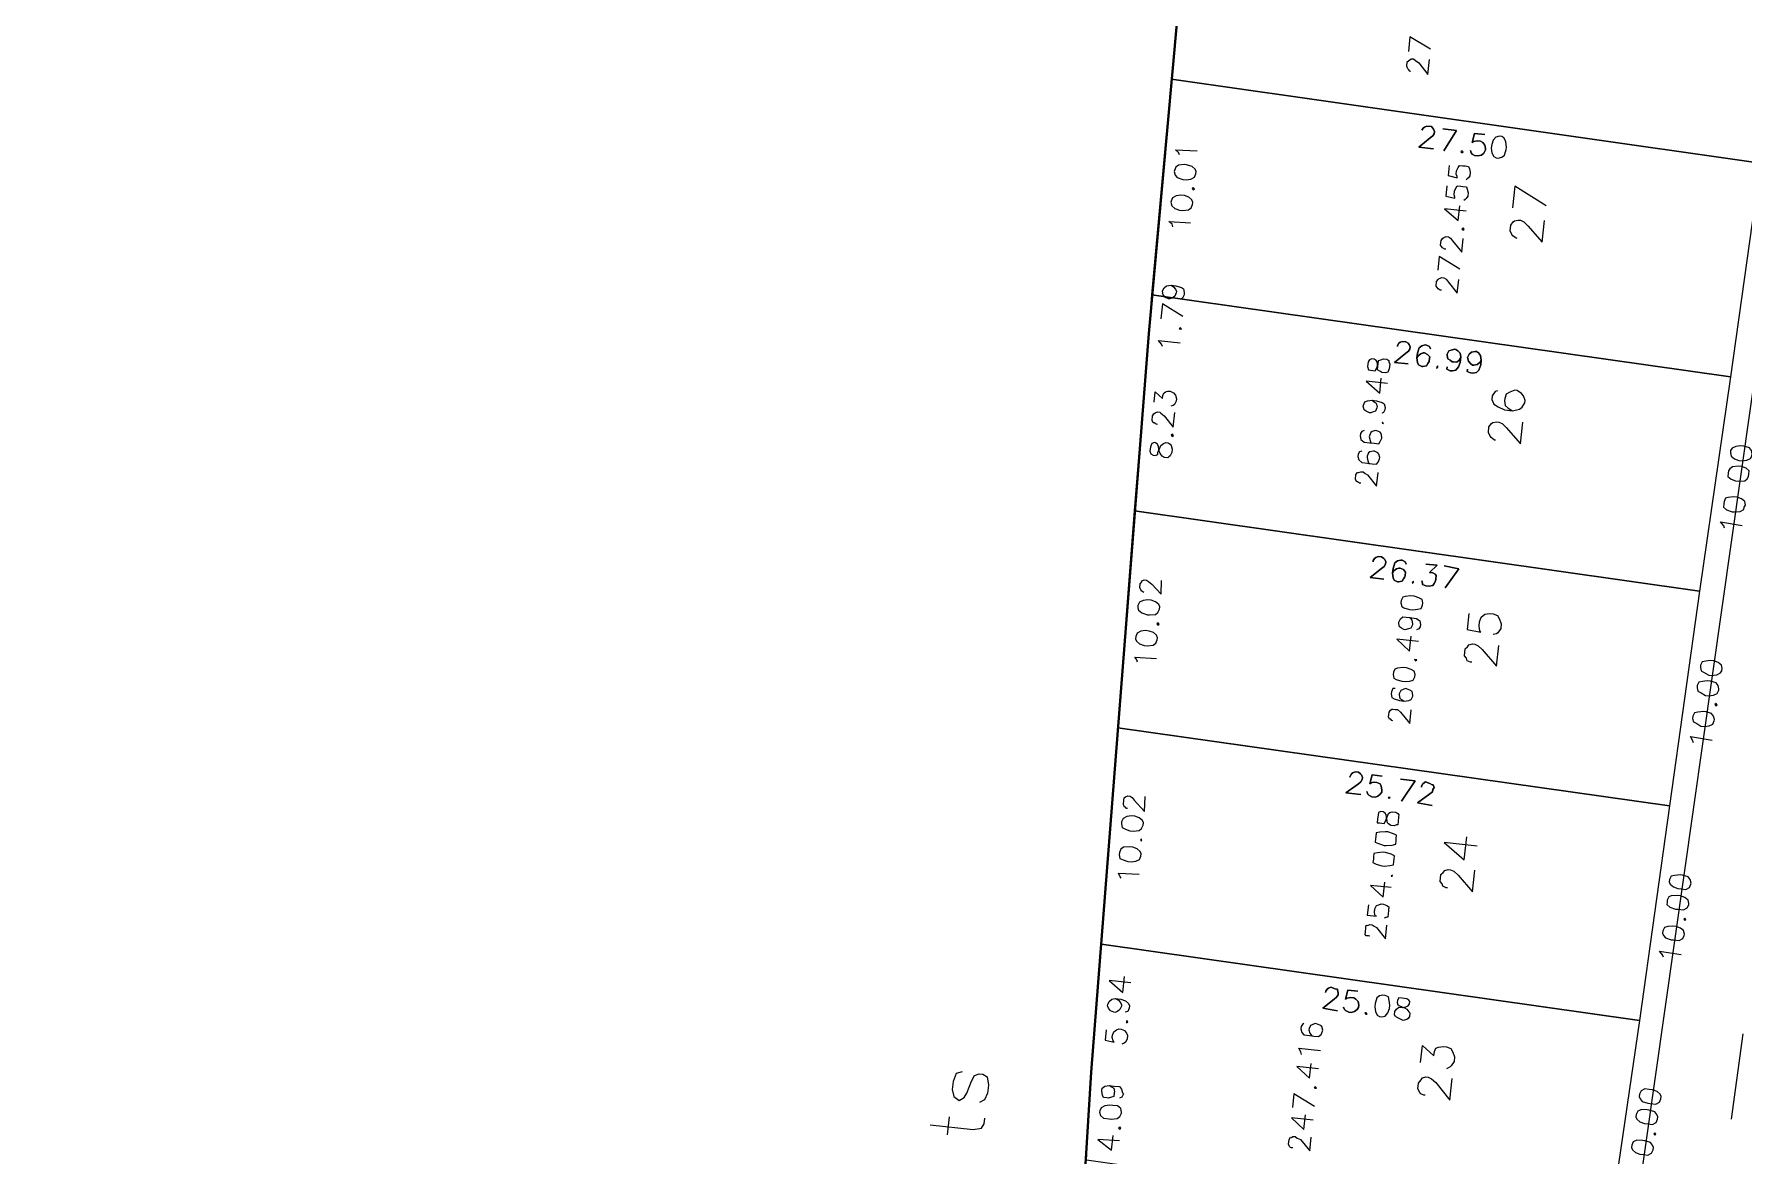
# Model space of a CAD drawing. Header units: metres. Extents: x -977055 to 805873, y -1033982 to 242021.
# Drawn here: x 2323.7 to 2403.1, y 696.1 to 748.1 of the extents above; entities that cross this region are included whole.
import ezdxf

# ---------------------------------------------------------------- set-up
doc = ezdxf.new("R2010")
doc.units = ezdxf.units.M
for name, color, linetype in [('PDF_acera', 7, 'Continuous'), ('PDF_areas por lote', 7, 'Continuous'), ('PDF_COTAS', 7, 'Continuous'), ('PDF_linea de centro', 7, 'Continuous'), ('PDF_LOTES', 7, 'Continuous'), ('PDF_No. lotes', 7, 'Continuous'), ('PDF_Poligono Ceres', 7, 'Continuous')]:
    doc.layers.add(name, color=color, linetype=linetype)

# ---------------------------------------------------------------- blocks, each defined once
blk = doc.blocks.new('CALLE')
at = {"layer": 'PDF_acera', "lineweight": 9}
blk.add_lwpolyline([(-252.9576, -89.201952), (-307.105344, -49.702464), (-306.046944, -17.865792), (-307.317024, -16.51104), (-314.76816, -16.257024), (-401.895648, -17.950464), (-475.348608, -28.280448), (-505.661184, -25.18992), (-527.252544, -16.595712), (-544.694976, -0.169344), (-560.697984, 15.706656), (-555.067296, 23.07312), (-538.30224, 6.435072), (-522.299232, -8.67888), (-503.417376, -16.172352), (-483.942816, -18.162144), (-475.517952, -19.008864), (-402.61536, -8.763552), (-314.725824, -7.070112), (-69.8544, -15.410304), (-68.457312, -14.097888), (-67.94928, 1.100736)], dxfattribs=at)
at = {"layer": 'PDF_areas por lote', "lineweight": 9}
for points in [[(-288.773856, 4.953312), (-288.773856, 4.995648), (-288.773856, 5.037984), (-288.73152, 5.08032), (-288.646848, 5.122656), (-288.477504, 5.122656), (-288.392832, 5.08032), (-288.392832, 5.037984), (-288.350496, 4.995648), (-288.350496, 4.910976), (-288.392832, 4.826304), (-288.435168, 4.699296), (-288.816192, 4.318272), (-288.30816, 4.318272)], [(-287.67312, 4.318272), (-287.67312, 5.122656), (-288.054144, 4.614624), (-287.503776, 4.614624)], [(-287.165088, 4.318272), (-286.784064, 5.122656), (-287.292096, 5.122656)], [(-285.768, 4.318272), (-285.768, 5.122656), (-286.149024, 4.614624), (-285.598656, 4.614624)], [(-285.302304, 4.995648), (-285.217632, 5.037984), (-285.090624, 5.122656), (-285.090624, 4.318272)], [(-284.159232, 5.037984), (-284.201568, 5.08032), (-284.28624, 5.122656), (-284.370912, 5.122656), (-284.49792, 5.08032), (-284.582592, 4.995648), (-284.582592, 4.783968), (-284.582592, 4.614624), (-284.582592, 4.44528), (-284.49792, 4.360608), (-284.370912, 4.318272), (-284.328576, 4.318272), (-284.201568, 4.360608), (-284.159232, 4.44528), (-284.116896, 4.572288), (-284.116896, 4.614624), (-284.159232, 4.699296), (-284.201568, 4.783968), (-284.328576, 4.826304), (-284.370912, 4.826304), (-284.49792, 4.783968), (-284.582592, 4.699296), (-284.582592, 4.614624)], [(-264.091968, 5.08032), (-264.091968, 5.122656), (-264.049632, 5.207328), (-264.049632, 5.249664), (-263.96496, 5.292), (-263.795616, 5.292), (-263.710944, 5.249664), (-263.710944, 5.207328), (-263.668608, 5.122656), (-263.668608, 5.037984), (-263.710944, 4.953312), (-263.75328, 4.86864), (-264.134304, 4.487616), (-263.626272, 4.487616)], [(-262.90656, 5.164992), (-262.948896, 5.249664), (-263.033568, 5.292), (-263.11824, 5.292), (-263.245248, 5.249664), (-263.32992, 5.122656), (-263.32992, 4.910976), (-263.32992, 4.741632), (-263.32992, 4.572288), (-263.245248, 4.529952), (-263.11824, 4.487616), (-263.075904, 4.487616), (-262.948896, 4.529952), (-262.90656, 4.572288), (-262.864224, 4.699296), (-262.864224, 4.741632), (-262.90656, 4.86864), (-262.948896, 4.910976), (-263.075904, 4.953312), (-263.11824, 4.953312), (-263.245248, 4.910976), (-263.32992, 4.86864), (-263.32992, 4.741632)], [(-262.144512, 5.164992), (-262.186848, 5.249664), (-262.27152, 5.292), (-262.356192, 5.292), (-262.4832, 5.249664), (-262.567872, 5.122656), (-262.567872, 4.910976), (-262.567872, 4.741632), (-262.567872, 4.572288), (-262.4832, 4.529952), (-262.356192, 4.487616), (-262.313856, 4.487616), (-262.186848, 4.529952), (-262.144512, 4.572288), (-262.102176, 4.699296), (-262.102176, 4.741632), (-262.144512, 4.86864), (-262.186848, 4.910976), (-262.313856, 4.953312), (-262.356192, 4.953312), (-262.4832, 4.910976), (-262.567872, 4.86864), (-262.567872, 4.741632)], [(-261.00144, 4.995648), (-261.043776, 4.910976), (-261.086112, 4.826304), (-261.21312, 4.783968), (-261.255456, 4.783968), (-261.382464, 4.826304), (-261.4248, 4.910976), (-261.467136, 4.995648), (-261.467136, 5.037984), (-261.4248, 5.164992), (-261.382464, 5.249664), (-261.255456, 5.292), (-261.21312, 5.292), (-261.086112, 5.249664), (-261.043776, 5.164992), (-261.00144, 4.995648), (-261.00144, 4.826304), (-261.043776, 4.614624), (-261.086112, 4.529952), (-261.21312, 4.487616), (-261.297792, 4.487616), (-261.4248, 4.529952), (-261.4248, 4.572288)], [(-260.324064, 4.487616), (-260.324064, 5.292), (-260.705088, 4.741632), (-260.15472, 4.741632)], [(-248.766336, 4.86864), (-248.766336, 4.910976), (-248.724, 4.953312), (-248.681664, 4.995648), (-248.596992, 5.037984), (-248.427648, 5.037984), (-248.385312, 4.995648), (-248.342976, 4.953312), (-248.30064, 4.910976), (-248.30064, 4.826304), (-248.342976, 4.741632), (-248.427648, 4.614624), (-248.808672, 4.2336), (-248.258304, 4.2336)], [(-247.87728, 4.2336), (-247.496256, 5.037984), (-248.046624, 5.037984)], [(-280.68768, 2.96352), (-280.68768, 3.005856), (-280.68768, 3.090528), (-280.645344, 3.132864), (-280.560672, 3.132864), (-280.391328, 3.132864), (-280.306656, 3.132864), (-280.306656, 3.090528), (-280.26432, 3.005856), (-280.26432, 2.921184), (-280.306656, 2.836512), (-280.348992, 2.75184), (-280.730016, 2.370816), (-280.221984, 2.370816)], [(-279.544608, 3.132864), (-279.925632, 3.132864), (-279.925632, 2.794176), (-279.925632, 2.836512), (-279.798624, 2.878848), (-279.671616, 2.878848), (-279.544608, 2.836512), (-279.502272, 2.75184), (-279.459936, 2.667168), (-279.459936, 2.582496), (-279.502272, 2.455488), (-279.544608, 2.370816), (-279.671616, 2.370816), (-279.798624, 2.370816), (-279.925632, 2.370816), (-279.925632, 2.413152), (-279.967968, 2.497824)], [(-278.824896, 2.370816), (-278.824896, 3.132864), (-279.20592, 2.624832), (-278.655552, 2.624832)], [(-272.686176, 2.96352), (-272.686176, 3.005856), (-272.64384, 3.048192), (-272.64384, 3.090528), (-272.559168, 3.132864), (-272.389824, 3.132864), (-272.305152, 3.090528), (-272.262816, 3.048192), (-272.262816, 3.005856), (-272.262816, 2.921184), (-272.262816, 2.836512), (-272.347488, 2.709504), (-272.728512, 2.32848), (-272.22048, 2.32848)], [(-271.500768, 3.005856), (-271.500768, 3.090528), (-271.627776, 3.132864), (-271.712448, 3.132864), (-271.839456, 3.090528), (-271.881792, 3.005856), (-271.924128, 2.794176), (-271.924128, 2.624832), (-271.881792, 2.455488), (-271.839456, 2.370816), (-271.712448, 2.32848), (-271.670112, 2.32848), (-271.543104, 2.370816), (-271.500768, 2.455488), (-271.458432, 2.582496), (-271.458432, 2.624832), (-271.500768, 2.709504), (-271.543104, 2.794176), (-271.670112, 2.836512), (-271.712448, 2.836512), (-271.839456, 2.794176), (-271.881792, 2.709504), (-271.924128, 2.624832)], [(-269.68032, 2.32848), (-269.68032, 3.132864), (-270.061344, 2.624832), (-269.510976, 2.624832)], [(-268.8336, 2.878848), (-268.8336, 2.75184), (-268.918272, 2.667168), (-269.04528, 2.624832), (-269.087616, 2.624832), (-269.214624, 2.667168), (-269.25696, 2.75184), (-269.299296, 2.878848), (-269.299296, 2.921184), (-269.25696, 3.005856), (-269.214624, 3.090528), (-269.087616, 3.132864), (-269.04528, 3.132864), (-268.918272, 3.090528), (-268.8336, 3.005856), (-268.8336, 2.878848), (-268.8336, 2.667168), (-268.8336, 2.497824), (-268.918272, 2.370816), (-269.04528, 2.32848), (-269.129952, 2.32848), (-269.214624, 2.370816), (-269.25696, 2.455488)], [(-256.683168, 2.878848), (-256.683168, 2.921184), (-256.640832, 3.005856), (-256.598496, 3.048192), (-256.55616, 3.090528), (-256.386816, 3.090528), (-256.302144, 3.048192), (-256.259808, 3.005856), (-256.217472, 2.921184), (-256.217472, 2.836512), (-256.259808, 2.75184), (-256.34448, 2.667168), (-256.725504, 2.286144), (-256.217472, 2.286144)], [(-255.836448, 2.286144), (-255.455424, 3.090528), (-255.963456, 3.090528)], [(-255.159072, 2.878848), (-255.159072, 2.921184), (-255.116736, 3.005856), (-255.0744, 3.048192), (-255.032064, 3.090528), (-254.86272, 3.090528), (-254.778048, 3.048192), (-254.735712, 3.005856), (-254.693376, 2.921184), (-254.693376, 2.836512), (-254.735712, 2.75184), (-254.820384, 2.667168), (-255.201408, 2.286144), (-254.693376, 2.286144)], [(-253.677312, 2.286144), (-253.677312, 3.090528), (-254.058336, 2.54016), (-253.507968, 2.54016)], [(-252.830592, 3.090528), (-253.211616, 3.090528), (-253.253952, 2.75184), (-253.211616, 2.75184), (-253.126944, 2.794176), (-252.999936, 2.794176), (-252.872928, 2.75184), (-252.788256, 2.709504), (-252.788256, 2.582496), (-252.788256, 2.497824), (-252.788256, 2.370816), (-252.872928, 2.32848), (-252.999936, 2.286144), (-253.126944, 2.286144), (-253.211616, 2.32848), (-253.253952, 2.370816), (-253.296288, 2.413152)], [(-252.068544, 3.090528), (-252.449568, 3.090528), (-252.491904, 2.75184), (-252.449568, 2.75184), (-252.364896, 2.794176), (-252.237888, 2.794176), (-252.11088, 2.75184), (-252.026208, 2.709504), (-252.026208, 2.582496), (-252.026208, 2.497824), (-252.026208, 2.370816), (-252.11088, 2.32848), (-252.237888, 2.286144), (-252.364896, 2.286144), (-252.449568, 2.32848), (-252.491904, 2.370816), (-252.53424, 2.413152)]]:
    blk.add_lwpolyline(points, dxfattribs=at)
for points in [[(-259.773696, 5.292), (-259.900704, 5.249664), (-259.900704, 5.164992), (-259.900704, 5.08032), (-259.900704, 4.995648), (-259.816032, 4.953312), (-259.646688, 4.910976), (-259.51968, 4.910976), (-259.477344, 4.826304), (-259.435008, 4.741632), (-259.435008, 4.614624), (-259.477344, 4.529952), (-259.51968, 4.529952), (-259.604352, 4.487616), (-259.773696, 4.487616), (-259.900704, 4.529952), (-259.94304, 4.614624), (-259.94304, 4.741632), (-259.900704, 4.826304), (-259.858368, 4.910976), (-259.73136, 4.910976), (-259.562016, 4.953312), (-259.51968, 4.995648), (-259.477344, 5.08032), (-259.477344, 5.164992), (-259.51968, 5.249664), (-259.604352, 5.292)], [(-261.805824, 4.529952), (-261.805824, 4.487616), (-261.763488, 4.529952)], [(-286.487712, 4.402944), (-286.487712, 4.360608), (-286.487712, 4.318272), (-286.445376, 4.360608)], [(-277.851168, 3.132864), (-277.978176, 3.132864), (-278.020512, 3.005856), (-278.062848, 2.794176), (-278.062848, 2.709504), (-278.020512, 2.497824), (-277.978176, 2.370816), (-277.851168, 2.370816), (-277.766496, 2.370816), (-277.639488, 2.370816), (-277.597152, 2.497824), (-277.554816, 2.709504), (-277.554816, 2.794176), (-277.597152, 3.005856), (-277.639488, 3.132864), (-277.766496, 3.132864)], [(-277.08912, 3.132864), (-277.216128, 3.132864), (-277.258464, 3.005856), (-277.3008, 2.794176), (-277.3008, 2.709504), (-277.258464, 2.497824), (-277.216128, 2.370816), (-277.08912, 2.370816), (-277.004448, 2.370816), (-276.87744, 2.370816), (-276.835104, 2.497824), (-276.792768, 2.709504), (-276.792768, 2.794176), (-276.835104, 3.005856), (-276.87744, 3.132864), (-277.004448, 3.132864)], [(-276.369408, 3.132864), (-276.496416, 3.132864), (-276.496416, 3.048192), (-276.496416, 2.96352), (-276.496416, 2.878848), (-276.411744, 2.836512), (-276.2424, 2.794176), (-276.115392, 2.75184), (-276.073056, 2.709504), (-276.03072, 2.624832), (-276.03072, 2.497824), (-276.073056, 2.413152), (-276.115392, 2.370816), (-276.200064, 2.370816), (-276.369408, 2.370816), (-276.496416, 2.370816), (-276.496416, 2.413152), (-276.538752, 2.497824), (-276.538752, 2.624832), (-276.496416, 2.709504), (-276.45408, 2.75184), (-276.327072, 2.794176), (-276.157728, 2.836512), (-276.115392, 2.878848), (-276.073056, 2.96352), (-276.073056, 3.048192), (-276.115392, 3.132864), (-276.200064, 3.132864)], [(-270.992736, 3.132864), (-271.119744, 3.090528), (-271.16208, 3.005856), (-271.204416, 2.794176), (-271.204416, 2.667168), (-271.16208, 2.497824), (-271.119744, 2.370816), (-270.992736, 2.32848), (-270.908064, 2.32848), (-270.781056, 2.370816), (-270.73872, 2.497824), (-270.696384, 2.667168), (-270.696384, 2.794176), (-270.73872, 3.005856), (-270.781056, 3.090528), (-270.908064, 3.132864)], [(-268.325568, 3.132864), (-268.452576, 3.090528), (-268.494912, 3.005856), (-268.537248, 2.794176), (-268.537248, 2.667168), (-268.494912, 2.497824), (-268.452576, 2.370816), (-268.325568, 2.32848), (-268.240896, 2.32848), (-268.113888, 2.370816), (-268.071552, 2.497824), (-268.029216, 2.667168), (-268.029216, 2.794176), (-268.071552, 3.005856), (-268.113888, 3.090528), (-268.240896, 3.132864)], [(-278.401536, 2.413152), (-278.401536, 2.370816), (-278.3592, 2.370816)], [(-270.357696, 2.413152), (-270.400032, 2.370816), (-270.357696, 2.32848), (-270.357696, 2.370816)], [(-254.354688, 2.370816), (-254.397024, 2.32848), (-254.354688, 2.286144), (-254.312352, 2.32848)]]:
    blk.add_lwpolyline(points, close=True, dxfattribs=at)
at = {"layer": 'PDF_COTAS', "lineweight": 9}
for points in [[(-271.543104, 12.573792), (-271.458432, 12.616128), (-271.37376, 12.7008), (-271.331424, 11.896416)], [(-268.960608, 12.616128), (-268.918272, 12.7008), (-268.875936, 12.743136), (-268.791264, 12.785472), (-268.664256, 12.785472), (-268.579584, 12.743136), (-268.537248, 12.743136), (-268.494912, 12.658464), (-268.494912, 12.573792), (-268.537248, 12.48912), (-268.62192, 12.362112), (-268.960608, 11.981088), (-268.452576, 12.023424)], [(-262.737216, 12.785472), (-262.737216, 12.827808), (-262.69488, 12.91248), (-262.69488, 12.954816), (-262.610208, 12.997152), (-262.440864, 12.997152), (-262.356192, 12.954816), (-262.313856, 12.91248), (-262.27152, 12.827808), (-262.27152, 12.743136), (-262.313856, 12.7008), (-262.398528, 12.573792), (-262.779552, 12.192768), (-262.229184, 12.192768)], [(-261.932832, 12.997152), (-261.551808, 12.997152), (-261.763488, 12.7008), (-261.63648, 12.7008), (-261.551808, 12.658464), (-261.509472, 12.616128), (-261.467136, 12.531456), (-261.467136, 12.446784), (-261.509472, 12.319776), (-261.594144, 12.235104), (-261.721152, 12.192768), (-261.805824, 12.192768), (-261.932832, 12.235104), (-261.975168, 12.27744), (-262.017504, 12.362112)], [(-259.858368, 12.91248), (-259.773696, 12.954816), (-259.646688, 13.081824), (-259.646688, 12.27744)], [(-258.67296, 12.27744), (-258.291936, 13.081824), (-258.842304, 13.081824)], [(-257.572224, 12.827808), (-257.61456, 12.743136), (-257.699232, 12.658464), (-257.783904, 12.616128), (-257.82624, 12.616128), (-257.953248, 12.658464), (-258.03792, 12.743136), (-258.080256, 12.827808), (-258.080256, 12.870144), (-258.03792, 12.997152), (-257.953248, 13.081824), (-257.82624, 13.12416), (-257.783904, 13.12416), (-257.699232, 13.081824), (-257.61456, 12.997152), (-257.572224, 12.827808), (-257.572224, 12.658464), (-257.61456, 12.446784), (-257.656896, 12.362112), (-257.783904, 12.319776), (-257.868576, 12.319776), (-257.995584, 12.362112), (-258.03792, 12.404448)], [(-255.413088, 12.997152), (-255.328416, 13.039488), (-255.243744, 13.166496), (-255.201408, 12.362112)], [(-252.74592, 13.039488), (-252.661248, 13.081824), (-252.576576, 13.208832), (-252.53424, 12.404448)], [(-289.197216, 11.346048), (-289.239552, 12.150432), (-289.57824, 11.600064), (-289.027872, 11.600064)], [(-287.207424, 11.938752), (-287.24976, 11.85408), (-287.292096, 11.769408), (-287.419104, 11.727072), (-287.46144, 11.727072), (-287.588448, 11.727072), (-287.630784, 11.811744), (-287.67312, 11.938752), (-287.67312, 11.981088), (-287.67312, 12.108096), (-287.588448, 12.150432), (-287.46144, 12.192768), (-287.419104, 12.192768), (-287.334432, 12.192768), (-287.24976, 12.108096), (-287.207424, 11.938752), (-287.207424, 11.769408), (-287.207424, 11.557728), (-287.292096, 11.473056), (-287.419104, 11.43072), (-287.46144, 11.388384), (-287.588448, 11.43072), (-287.630784, 11.515392)], [(-285.175296, 12.27744), (-285.55632, 12.27744), (-285.598656, 11.938752), (-285.55632, 11.981088), (-285.429312, 12.023424), (-285.34464, 12.023424), (-285.217632, 11.981088), (-285.13296, 11.896416), (-285.090624, 11.811744), (-285.090624, 11.727072), (-285.13296, 11.600064), (-285.217632, 11.515392), (-285.302304, 11.473056), (-285.429312, 11.473056), (-285.55632, 11.515392), (-285.598656, 11.557728), (-285.640992, 11.6424)], [(-283.989888, 12.06576), (-284.032224, 11.938752), (-284.116896, 11.85408), (-284.201568, 11.811744), (-284.243904, 11.811744), (-284.370912, 11.85408), (-284.455584, 11.938752), (-284.49792, 12.023424), (-284.49792, 12.06576), (-284.455584, 12.192768), (-284.370912, 12.27744), (-284.28624, 12.319776), (-284.243904, 12.319776), (-284.116896, 12.27744), (-284.032224, 12.192768), (-283.989888, 12.06576), (-283.989888, 11.85408), (-284.032224, 11.684736), (-284.116896, 11.557728), (-284.201568, 11.515392), (-284.28624, 11.515392), (-284.413248, 11.557728), (-284.455584, 11.6424)], [(-283.354848, 11.557728), (-283.354848, 12.362112), (-283.735872, 11.811744), (-283.143168, 11.811744)], [(-279.544608, 12.319776), (-279.502272, 12.362112), (-279.375264, 12.446784), (-279.332928, 11.684736)], [(-276.962112, 12.362112), (-276.962112, 12.404448), (-276.919776, 12.446784), (-276.919776, 12.48912), (-276.835104, 12.531456), (-276.66576, 12.531456), (-276.581088, 12.531456), (-276.538752, 12.48912), (-276.496416, 12.404448), (-276.496416, 12.319776), (-276.538752, 12.235104), (-276.623424, 12.150432), (-277.004448, 11.727072), (-276.45408, 11.769408)], [(-280.306656, -7.916832), (-280.221984, -7.874496), (-280.094976, -7.747488), (-280.137312, -8.551872)], [(-272.305152, -8.170848), (-272.22048, -8.128512), (-272.093472, -8.04384), (-272.135808, -8.848224)], [(-264.303648, -8.4672), (-264.218976, -8.424864), (-264.091968, -8.297856), (-264.134304, -9.10224)]]:
    blk.add_lwpolyline(points, dxfattribs=at)
for points in [[(-270.696384, 12.743136), (-270.781056, 12.7008), (-270.865728, 12.573792), (-270.908064, 12.404448), (-270.908064, 12.27744), (-270.865728, 12.06576), (-270.781056, 11.981088), (-270.654048, 11.938752), (-270.569376, 11.938752), (-270.484704, 11.981088), (-270.400032, 12.108096), (-270.357696, 12.27744), (-270.357696, 12.404448), (-270.400032, 12.573792), (-270.484704, 12.7008), (-270.611712, 12.743136)], [(-269.553312, 12.785472), (-269.637984, 12.743136), (-269.722656, 12.616128), (-269.764992, 12.404448), (-269.764992, 12.319776), (-269.722656, 12.108096), (-269.637984, 12.023424), (-269.510976, 11.981088), (-269.426304, 11.981088), (-269.341632, 12.023424), (-269.25696, 12.150432), (-269.214624, 12.319776), (-269.214624, 12.446784), (-269.25696, 12.616128), (-269.341632, 12.743136), (-269.46864, 12.785472)], [(-263.75328, 12.954816), (-263.837952, 12.91248), (-263.880288, 12.827808), (-263.880288, 12.743136), (-263.837952, 12.658464), (-263.75328, 12.658464), (-263.626272, 12.616128), (-263.499264, 12.573792), (-263.414592, 12.48912), (-263.372256, 12.404448), (-263.372256, 12.319776), (-263.414592, 12.235104), (-263.456928, 12.192768), (-263.583936, 12.150432), (-263.710944, 12.150432), (-263.837952, 12.192768), (-263.880288, 12.235104), (-263.922624, 12.27744), (-263.922624, 12.404448), (-263.880288, 12.48912), (-263.795616, 12.573792), (-263.710944, 12.616128), (-263.5416, 12.658464), (-263.456928, 12.7008), (-263.414592, 12.785472), (-263.414592, 12.827808), (-263.456928, 12.91248), (-263.583936, 12.954816)], [(-254.524032, 13.166496), (-254.65104, 13.12416), (-254.735712, 12.997152), (-254.778048, 12.827808), (-254.778048, 12.7008), (-254.735712, 12.48912), (-254.65104, 12.404448), (-254.524032, 12.362112), (-254.43936, 12.362112), (-254.354688, 12.404448), (-254.270016, 12.531456), (-254.22768, 12.7008), (-254.22768, 12.827808), (-254.270016, 12.997152), (-254.354688, 13.12416), (-254.481696, 13.166496)], [(-253.38096, 13.166496), (-253.507968, 13.12416), (-253.59264, 13.039488), (-253.634976, 12.827808), (-253.634976, 12.7008), (-253.59264, 12.531456), (-253.507968, 12.404448), (-253.38096, 12.362112), (-253.296288, 12.362112), (-253.211616, 12.404448), (-253.126944, 12.531456), (-253.084608, 12.743136), (-253.084608, 12.827808), (-253.126944, 13.039488), (-253.211616, 13.12416), (-253.338624, 13.166496)], [(-288.223488, 12.192768), (-288.350496, 12.150432), (-288.435168, 12.023424), (-288.435168, 11.811744), (-288.435168, 11.727072), (-288.392832, 11.515392), (-288.30816, 11.43072), (-288.181152, 11.388384), (-288.138816, 11.388384), (-288.011808, 11.43072), (-287.927136, 11.557728), (-287.927136, 11.727072), (-287.927136, 11.85408), (-287.969472, 12.023424), (-288.054144, 12.150432), (-288.181152, 12.192768)], [(-278.697888, 12.48912), (-278.824896, 12.446784), (-278.867232, 12.319776), (-278.909568, 12.150432), (-278.909568, 12.023424), (-278.867232, 11.85408), (-278.78256, 11.727072), (-278.655552, 11.684736), (-278.57088, 11.684736), (-278.486208, 11.727072), (-278.401536, 11.85408), (-278.3592, 12.023424), (-278.3592, 12.150432), (-278.401536, 12.362112), (-278.486208, 12.446784), (-278.613216, 12.48912)], [(-277.554816, 12.531456), (-277.681824, 12.48912), (-277.72416, 12.362112), (-277.766496, 12.192768), (-277.766496, 12.06576), (-277.72416, 11.85408), (-277.639488, 11.769408), (-277.51248, 11.727072), (-277.427808, 11.727072), (-277.343136, 11.769408), (-277.258464, 11.896416), (-277.216128, 12.06576), (-277.216128, 12.192768), (-277.258464, 12.362112), (-277.343136, 12.48912), (-277.470144, 12.531456)], [(-270.061344, 12.023424), (-270.10368, 11.981088), (-270.061344, 11.938752), (-270.019008, 11.981088)], [(-263.075904, 12.235104), (-263.11824, 12.192768), (-263.075904, 12.150432), (-263.033568, 12.192768)], [(-259.138656, 12.362112), (-259.138656, 12.319776), (-259.138656, 12.27744), (-259.09632, 12.319776)], [(-253.931328, 12.446784), (-253.973664, 12.404448), (-253.931328, 12.362112), (-253.888992, 12.404448)], [(-288.73152, 11.43072), (-288.773856, 11.388384), (-288.73152, 11.346048), (-288.689184, 11.388384)], [(-284.794272, 11.557728), (-284.836608, 11.557728), (-284.794272, 11.515392), (-284.751936, 11.557728)], [(-278.062848, 11.769408), (-278.105184, 11.727072), (-278.062848, 11.727072), (-278.020512, 11.727072)], [(-283.566528, 3.852576), (-283.524192, 4.402944), (-283.143168, 4.02192), (-283.058496, 3.937248), (-282.973824, 3.894912), (-282.889152, 3.894912), (-282.80448, 3.937248), (-282.762144, 3.937248), (-282.762144, 4.02192), (-282.719808, 4.191264), (-282.762144, 4.275936), (-282.80448, 4.318272), (-282.889152, 4.360608), (-282.931488, 4.360608), (-282.889152, 4.360608), (-282.80448, 4.318272), (-282.762144, 4.275936), (-282.719808, 4.191264), (-282.762144, 4.02192), (-282.762144, 3.937248), (-282.80448, 3.937248), (-282.889152, 3.894912), (-282.973824, 3.894912), (-283.058496, 3.937248), (-283.143168, 4.02192), (-283.524192, 4.402944)], [(-275.522688, 3.852576), (-275.522688, 4.402944), (-275.141664, 3.979584), (-275.056992, 3.894912), (-274.97232, 3.852576), (-274.887648, 3.852576), (-274.802976, 3.894912), (-274.76064, 3.937248), (-274.718304, 4.02192), (-274.718304, 4.148928), (-274.76064, 4.2336), (-274.802976, 4.275936), (-274.887648, 4.318272), (-274.929984, 4.318272), (-274.887648, 4.318272), (-274.802976, 4.275936), (-274.76064, 4.2336), (-274.718304, 4.148928), (-274.718304, 4.02192), (-274.76064, 3.937248), (-274.802976, 3.894912), (-274.887648, 3.852576), (-274.97232, 3.852576), (-275.056992, 3.894912), (-275.141664, 3.979584), (-275.522688, 4.402944)], [(-267.521184, 3.852576), (-267.521184, 4.360608), (-267.14016, 3.979584), (-267.055488, 3.894912), (-266.970816, 3.852576), (-266.886144, 3.852576), (-266.801472, 3.894912), (-266.759136, 3.937248), (-266.7168, 4.02192), (-266.7168, 4.148928), (-266.759136, 4.2336), (-266.801472, 4.275936), (-266.886144, 4.318272), (-266.92848, 4.318272), (-266.886144, 4.318272), (-266.801472, 4.275936), (-266.759136, 4.2336), (-266.7168, 4.148928), (-266.7168, 4.02192), (-266.759136, 3.937248), (-266.801472, 3.894912), (-266.886144, 3.852576), (-266.970816, 3.852576), (-267.055488, 3.894912), (-267.14016, 3.979584), (-267.521184, 4.360608)], [(-259.51968, 3.81024), (-259.51968, 4.318272), (-259.138656, 3.937248), (-259.053984, 3.852576), (-258.969312, 3.81024), (-258.88464, 3.81024), (-258.799968, 3.852576), (-258.757632, 3.894912), (-258.715296, 3.979584), (-258.715296, 4.106592), (-258.757632, 4.191264), (-258.799968, 4.2336), (-258.88464, 4.275936), (-258.926976, 4.275936), (-258.88464, 4.275936), (-258.799968, 4.2336), (-258.757632, 4.191264), (-258.715296, 4.106592), (-258.715296, 3.979584), (-258.757632, 3.894912), (-258.799968, 3.852576), (-258.88464, 3.81024), (-258.969312, 3.81024), (-259.053984, 3.852576), (-259.138656, 3.937248), (-259.51968, 4.318272)], [(-251.518176, 3.725568), (-251.518176, 4.275936), (-251.137152, 3.894912), (-251.05248, 3.81024), (-250.967808, 3.767904), (-250.883136, 3.767904), (-250.798464, 3.81024), (-250.756128, 3.852576), (-250.713792, 3.894912), (-250.713792, 4.064256), (-250.756128, 4.148928), (-250.798464, 4.191264), (-250.883136, 4.2336), (-250.798464, 4.191264), (-250.756128, 4.148928), (-250.713792, 4.064256), (-250.713792, 3.894912), (-250.756128, 3.852576), (-250.798464, 3.81024), (-250.883136, 3.767904), (-250.967808, 3.767904), (-251.05248, 3.81024), (-251.137152, 3.894912), (-251.518176, 4.275936)], [(-283.397184, 3.640896), (-283.481856, 3.59856), (-283.524192, 3.556224), (-283.566528, 3.429216), (-283.566528, 3.344544), (-283.524192, 3.217536), (-283.43952, 3.132864), (-283.354848, 3.090528), (-283.270176, 3.090528), (-283.143168, 3.132864), (-283.058496, 3.217536), (-283.01616, 3.302208), (-283.01616, 3.429216), (-283.058496, 3.556224), (-283.100832, 3.59856), (-282.762144, 3.556224), (-282.762144, 3.1752), (-282.762144, 3.556224), (-283.100832, 3.59856), (-283.058496, 3.556224), (-283.01616, 3.429216), (-283.01616, 3.302208), (-283.058496, 3.217536), (-283.143168, 3.132864), (-283.270176, 3.090528), (-283.354848, 3.090528), (-283.43952, 3.132864), (-283.524192, 3.217536), (-283.566528, 3.344544), (-283.566528, 3.429216), (-283.524192, 3.556224), (-283.481856, 3.59856)], [(-275.39568, 3.640896), (-275.480352, 3.59856), (-275.522688, 3.556224), (-275.565024, 3.429216), (-275.565024, 3.302208), (-275.522688, 3.217536), (-275.438016, 3.132864), (-275.353344, 3.090528), (-275.268672, 3.090528), (-275.141664, 3.132864), (-275.056992, 3.1752), (-275.014656, 3.302208), (-275.014656, 3.429216), (-275.056992, 3.513888), (-275.099328, 3.556224), (-274.76064, 3.513888), (-274.76064, 3.132864), (-274.76064, 3.513888), (-275.099328, 3.556224), (-275.056992, 3.513888), (-275.014656, 3.429216), (-275.014656, 3.302208), (-275.056992, 3.1752), (-275.141664, 3.132864), (-275.268672, 3.090528), (-275.353344, 3.090528), (-275.438016, 3.132864), (-275.522688, 3.217536), (-275.565024, 3.302208), (-275.565024, 3.429216), (-275.522688, 3.556224), (-275.480352, 3.59856)], [(-267.267168, 3.556224), (-267.182496, 3.513888), (-267.097824, 3.429216), (-267.055488, 3.344544), (-267.055488, 3.302208), (-267.097824, 3.1752), (-267.182496, 3.090528), (-267.309504, 3.090528), (-267.35184, 3.090528), (-267.436512, 3.132864), (-267.521184, 3.1752), (-267.56352, 3.302208), (-267.56352, 3.344544), (-267.521184, 3.471552), (-267.436512, 3.513888), (-267.267168, 3.556224), (-267.097824, 3.556224), (-266.886144, 3.513888), (-266.801472, 3.429216), (-266.759136, 3.302208), (-266.759136, 3.259872), (-266.801472, 3.132864), (-266.886144, 3.090528), (-266.801472, 3.132864), (-266.759136, 3.259872), (-266.759136, 3.302208), (-266.801472, 3.429216), (-266.886144, 3.513888), (-267.097824, 3.556224), (-267.267168, 3.556224), (-267.436512, 3.513888), (-267.521184, 3.471552), (-267.56352, 3.344544), (-267.56352, 3.302208), (-267.521184, 3.1752), (-267.436512, 3.132864), (-267.35184, 3.090528), (-267.309504, 3.090528), (-267.182496, 3.090528), (-267.097824, 3.1752), (-267.055488, 3.302208), (-267.055488, 3.344544), (-267.097824, 3.429216), (-267.182496, 3.513888)], [(-259.265664, 3.513888), (-259.180992, 3.471552), (-259.09632, 3.38688), (-259.053984, 3.302208), (-259.053984, 3.259872), (-259.09632, 3.132864), (-259.180992, 3.048192), (-259.308, 3.048192), (-259.350336, 3.048192), (-259.435008, 3.090528), (-259.51968, 3.132864), (-259.562016, 3.259872), (-259.562016, 3.302208), (-259.51968, 3.429216), (-259.435008, 3.471552), (-259.265664, 3.513888), (-259.09632, 3.513888), (-258.88464, 3.471552), (-258.799968, 3.38688), (-258.757632, 3.259872), (-258.757632, 3.217536), (-258.799968, 3.090528), (-258.88464, 3.048192), (-258.799968, 3.090528), (-258.757632, 3.217536), (-258.757632, 3.259872), (-258.799968, 3.38688), (-258.88464, 3.471552), (-259.09632, 3.513888), (-259.265664, 3.513888), (-259.435008, 3.471552), (-259.51968, 3.429216), (-259.562016, 3.302208), (-259.562016, 3.259872), (-259.51968, 3.132864), (-259.435008, 3.090528), (-259.350336, 3.048192), (-259.308, 3.048192), (-259.180992, 3.048192), (-259.09632, 3.132864), (-259.053984, 3.259872), (-259.053984, 3.302208), (-259.09632, 3.38688), (-259.180992, 3.471552)], [(-250.756128, 3.471552), (-250.756128, 2.96352), (-251.560512, 3.344544), (-250.756128, 2.96352)], [(-283.524192, 2.794176), (-283.524192, 2.836512), (-283.566528, 2.794176), (-283.566528, 2.75184)], [(-283.524192, 2.794176), (-283.524192, 2.836512), (-283.566528, 2.794176), (-283.566528, 2.75184)], [(-275.522688, 2.794176), (-275.522688, 2.836512), (-275.565024, 2.794176), (-275.522688, 2.75184)], [(-275.522688, 2.794176), (-275.522688, 2.836512), (-275.565024, 2.794176), (-275.522688, 2.75184)], [(-267.478848, 2.75184), (-267.521184, 2.794176), (-267.56352, 2.794176), (-267.521184, 2.75184)], [(-267.478848, 2.75184), (-267.521184, 2.794176), (-267.56352, 2.794176), (-267.521184, 2.75184)], [(-259.477344, 2.709504), (-259.51968, 2.75184), (-259.562016, 2.75184), (-259.51968, 2.709504)], [(-259.477344, 2.709504), (-259.51968, 2.75184), (-259.562016, 2.75184), (-259.51968, 2.709504)], [(-251.47584, 2.667168), (-251.518176, 2.709504), (-251.560512, 2.667168), (-251.518176, 2.624832)], [(-251.47584, 2.667168), (-251.518176, 2.709504), (-251.560512, 2.667168), (-251.518176, 2.624832)], [(-282.80448, 2.243808), (-282.846816, 2.370816), (-282.931488, 2.455488), (-283.143168, 2.497824), (-283.270176, 2.497824), (-283.43952, 2.455488), (-283.566528, 2.370816), (-283.608864, 2.286144), (-283.608864, 2.201472), (-283.566528, 2.074464), (-283.43952, 1.989792), (-283.270176, 1.947456), (-283.143168, 1.947456), (-282.973824, 1.989792), (-282.846816, 2.032128), (-282.80448, 2.159136)], [(-282.80448, 2.243808), (-282.846816, 2.370816), (-282.931488, 2.455488), (-283.143168, 2.497824), (-283.270176, 2.497824), (-283.43952, 2.455488), (-283.566528, 2.370816), (-283.608864, 2.286144), (-283.608864, 2.201472), (-283.566528, 2.074464), (-283.43952, 1.989792), (-283.270176, 1.947456), (-283.143168, 1.947456), (-282.973824, 1.989792), (-282.846816, 2.032128), (-282.80448, 2.159136)], [(-274.802976, 2.455488), (-274.802976, 1.90512), (-275.60736, 2.32848), (-274.802976, 1.90512)], [(-267.436512, 2.455488), (-267.521184, 2.413152), (-267.56352, 2.413152), (-267.605856, 2.286144), (-267.605856, 2.159136), (-267.56352, 2.032128), (-267.478848, 1.989792), (-267.394176, 1.947456), (-267.309504, 1.947456), (-267.182496, 1.947456), (-267.14016, 1.989792), (-267.097824, 2.074464), (-267.097824, 2.201472), (-266.801472, 1.947456), (-266.801472, 2.370816), (-266.801472, 1.947456), (-267.097824, 2.201472), (-267.097824, 2.074464), (-267.14016, 1.989792), (-267.182496, 1.947456), (-267.309504, 1.947456), (-267.394176, 1.947456), (-267.478848, 1.989792), (-267.56352, 2.032128), (-267.605856, 2.159136), (-267.605856, 2.286144), (-267.56352, 2.413152), (-267.521184, 2.413152)], [(-259.477344, 2.370816), (-259.562016, 2.370816), (-259.604352, 2.243808), (-259.604352, 2.159136), (-259.562016, 2.032128), (-259.435008, 1.947456), (-259.265664, 1.90512), (-259.053984, 1.90512), (-258.926976, 1.947456), (-258.842304, 2.032128), (-258.799968, 2.1168), (-258.799968, 2.159136), (-258.842304, 2.286144), (-258.88464, 2.370816), (-259.011648, 2.413152), (-259.053984, 2.413152), (-259.180992, 2.370816), (-259.223328, 2.286144), (-259.265664, 2.201472), (-259.265664, 2.159136), (-259.265664, 2.032128), (-259.180992, 1.947456), (-259.053984, 1.90512), (-259.180992, 1.947456), (-259.265664, 2.032128), (-259.265664, 2.159136), (-259.265664, 2.201472), (-259.223328, 2.286144), (-259.180992, 2.370816), (-259.053984, 2.413152), (-259.011648, 2.413152), (-258.88464, 2.370816), (-258.842304, 2.286144), (-258.799968, 2.159136), (-258.799968, 2.1168), (-258.842304, 2.032128), (-258.926976, 1.947456), (-259.053984, 1.90512), (-259.265664, 1.90512), (-259.435008, 1.947456), (-259.562016, 2.032128), (-259.604352, 2.159136), (-259.604352, 2.243808), (-259.562016, 2.370816)], [(-251.433504, 2.370816), (-251.518176, 2.32848), (-251.560512, 2.286144), (-251.602848, 2.201472), (-251.602848, 2.074464), (-251.560512, 1.947456), (-251.47584, 1.862784), (-251.348832, 1.820448), (-251.306496, 1.820448), (-251.179488, 1.862784), (-251.094816, 1.947456), (-251.05248, 2.032128), (-251.05248, 2.159136), (-251.094816, 2.286144), (-251.137152, 2.32848), (-250.798464, 2.286144), (-250.798464, 1.90512), (-250.798464, 2.286144), (-251.137152, 2.32848), (-251.094816, 2.286144), (-251.05248, 2.159136), (-251.05248, 2.032128), (-251.094816, 1.947456), (-251.179488, 1.862784), (-251.306496, 1.820448), (-251.348832, 1.820448), (-251.47584, 1.862784), (-251.560512, 1.947456), (-251.602848, 2.074464), (-251.602848, 2.201472), (-251.560512, 2.286144), (-251.518176, 2.32848)], [(-282.846816, 1.524096), (-282.846816, 1.651104), (-282.931488, 1.69344), (-283.01616, 1.69344), (-283.100832, 1.651104), (-283.143168, 1.566432), (-283.185504, 1.397088), (-283.22784, 1.312416), (-283.312512, 1.227744), (-283.354848, 1.185408), (-283.481856, 1.185408), (-283.566528, 1.227744), (-283.608864, 1.27008), (-283.6512, 1.397088), (-283.608864, 1.524096), (-283.566528, 1.651104), (-283.524192, 1.69344), (-283.481856, 1.735776), (-283.354848, 1.735776), (-283.270176, 1.69344), (-283.185504, 1.608768), (-283.185504, 1.48176), (-283.143168, 1.354752), (-283.100832, 1.27008), (-283.01616, 1.227744), (-282.931488, 1.227744), (-282.889152, 1.27008), (-282.846816, 1.354752)], [(-282.846816, 1.524096), (-282.846816, 1.651104), (-282.931488, 1.69344), (-283.01616, 1.69344), (-283.100832, 1.651104), (-283.143168, 1.566432), (-283.185504, 1.397088), (-283.22784, 1.312416), (-283.312512, 1.227744), (-283.354848, 1.185408), (-283.481856, 1.185408), (-283.566528, 1.227744), (-283.608864, 1.27008), (-283.6512, 1.397088), (-283.608864, 1.524096), (-283.566528, 1.651104), (-283.524192, 1.69344), (-283.481856, 1.735776), (-283.354848, 1.735776), (-283.270176, 1.69344), (-283.185504, 1.608768), (-283.185504, 1.48176), (-283.143168, 1.354752), (-283.100832, 1.27008), (-283.01616, 1.227744), (-282.931488, 1.227744), (-282.889152, 1.27008), (-282.846816, 1.354752)], [(-275.649696, 1.185408), (-275.60736, 1.735776), (-275.226336, 1.312416), (-275.141664, 1.227744), (-275.056992, 1.227744), (-274.97232, 1.185408), (-274.887648, 1.227744), (-274.887648, 1.27008), (-274.845312, 1.354752), (-274.802976, 1.524096), (-274.845312, 1.566432), (-274.887648, 1.608768), (-274.97232, 1.651104), (-275.014656, 1.651104), (-274.97232, 1.651104), (-274.887648, 1.608768), (-274.845312, 1.566432), (-274.802976, 1.524096), (-274.845312, 1.354752), (-274.887648, 1.27008), (-274.887648, 1.227744), (-274.97232, 1.185408), (-275.056992, 1.227744), (-275.141664, 1.227744), (-275.226336, 1.312416), (-275.60736, 1.735776)], [(-266.801472, 1.69344), (-266.843808, 1.143072), (-267.605856, 1.566432), (-266.843808, 1.143072)], [(-259.477344, 1.608768), (-259.562016, 1.608768), (-259.604352, 1.48176), (-259.604352, 1.397088), (-259.562016, 1.27008), (-259.477344, 1.185408), (-259.265664, 1.143072), (-259.09632, 1.143072), (-258.926976, 1.185408), (-258.842304, 1.27008), (-258.799968, 1.354752), (-258.799968, 1.397088), (-258.842304, 1.524096), (-258.926976, 1.608768), (-259.053984, 1.651104), (-259.180992, 1.608768), (-259.265664, 1.524096), (-259.308, 1.439424), (-259.308, 1.397088), (-259.265664, 1.27008), (-259.180992, 1.185408), (-259.09632, 1.143072), (-259.180992, 1.185408), (-259.265664, 1.27008), (-259.308, 1.397088), (-259.308, 1.439424), (-259.265664, 1.524096), (-259.180992, 1.608768), (-259.053984, 1.651104), (-258.926976, 1.608768), (-258.842304, 1.524096), (-258.799968, 1.397088), (-258.799968, 1.354752), (-258.842304, 1.27008), (-258.926976, 1.185408), (-259.09632, 1.143072), (-259.265664, 1.143072), (-259.477344, 1.185408), (-259.562016, 1.27008), (-259.604352, 1.397088), (-259.604352, 1.48176), (-259.562016, 1.608768)], [(-250.798464, 1.354752), (-250.8408, 1.48176), (-250.967808, 1.566432), (-251.137152, 1.608768), (-251.26416, 1.608768), (-251.433504, 1.566432), (-251.560512, 1.48176), (-251.602848, 1.397088), (-251.602848, 1.312416), (-251.560512, 1.185408), (-251.47584, 1.100736), (-251.26416, 1.0584), (-251.179488, 1.0584), (-250.967808, 1.100736), (-250.8408, 1.185408), (-250.798464, 1.27008)], [(-250.798464, 1.354752), (-250.8408, 1.48176), (-250.967808, 1.566432), (-251.137152, 1.608768), (-251.26416, 1.608768), (-251.433504, 1.566432), (-251.560512, 1.48176), (-251.602848, 1.397088), (-251.602848, 1.312416), (-251.560512, 1.185408), (-251.47584, 1.100736), (-251.26416, 1.0584), (-251.179488, 1.0584), (-250.967808, 1.100736), (-250.8408, 1.185408), (-250.798464, 1.27008)], [(-287.419104, -7.493472), (-287.503776, -7.535808), (-287.588448, -7.662816), (-287.630784, -7.83216), (-287.630784, -7.959168), (-287.630784, -8.128512), (-287.546112, -8.25552), (-287.419104, -8.297856), (-287.334432, -8.297856), (-287.24976, -8.25552), (-287.165088, -8.170848), (-287.122752, -7.959168), (-287.122752, -7.874496), (-287.122752, -7.662816), (-287.207424, -7.535808), (-287.334432, -7.493472)], [(-286.276032, -7.535808), (-286.360704, -7.578144), (-286.445376, -7.705152), (-286.487712, -7.874496), (-286.487712, -8.001504), (-286.487712, -8.170848), (-286.40304, -8.297856), (-286.276032, -8.340192), (-286.19136, -8.340192), (-286.106688, -8.297856), (-286.022016, -8.213184), (-285.97968, -8.001504), (-285.97968, -7.916832), (-285.97968, -7.705152), (-286.064352, -7.578144), (-286.19136, -7.535808)], [(-285.513984, -7.578144), (-285.598656, -7.62048), (-285.683328, -7.705152), (-285.725664, -7.916832), (-285.725664, -8.001504), (-285.725664, -8.213184), (-285.640992, -8.340192), (-285.513984, -8.382528), (-285.429312, -8.382528), (-285.34464, -8.340192), (-285.259968, -8.213184), (-285.217632, -8.04384), (-285.217632, -7.916832), (-285.217632, -7.747488), (-285.302304, -7.62048), (-285.429312, -7.578144)], [(-279.4176, -7.789824), (-279.502272, -7.83216), (-279.586944, -7.916832), (-279.62928, -8.128512), (-279.62928, -8.213184), (-279.62928, -8.424864), (-279.544608, -8.551872), (-279.4176, -8.594208), (-279.375264, -8.594208), (-279.248256, -8.551872), (-279.163584, -8.424864), (-279.121248, -8.25552), (-279.121248, -8.128512), (-279.163584, -7.959168), (-279.20592, -7.83216), (-279.332928, -7.789824)], [(-278.274528, -7.83216), (-278.3592, -7.83216), (-278.443872, -7.959168), (-278.486208, -8.170848), (-278.486208, -8.25552), (-278.486208, -8.4672), (-278.401536, -8.594208), (-278.274528, -8.636544), (-278.232192, -8.636544), (-278.105184, -8.594208), (-278.020512, -8.4672), (-277.978176, -8.297856), (-277.978176, -8.170848), (-278.020512, -7.959168), (-278.062848, -7.874496), (-278.189856, -7.83216)], [(-277.51248, -7.83216), (-277.597152, -7.874496), (-277.681824, -8.001504), (-277.72416, -8.170848), (-277.72416, -8.297856), (-277.72416, -8.4672), (-277.639488, -8.594208), (-277.51248, -8.636544), (-277.470144, -8.636544), (-277.343136, -8.594208), (-277.258464, -8.509536), (-277.216128, -8.297856), (-277.216128, -8.213184), (-277.258464, -8.001504), (-277.3008, -7.874496), (-277.427808, -7.83216)], [(-271.416096, -8.04384), (-271.543104, -8.086176), (-271.58544, -8.213184), (-271.670112, -8.382528), (-271.670112, -8.509536), (-271.627776, -8.67888), (-271.543104, -8.805888), (-271.416096, -8.848224), (-271.37376, -8.848224), (-271.246752, -8.805888), (-271.16208, -8.721216), (-271.119744, -8.509536), (-271.119744, -8.424864), (-271.16208, -8.213184), (-271.204416, -8.086176), (-271.331424, -8.04384)], [(-270.273024, -8.086176), (-270.400032, -8.128512), (-270.442368, -8.25552), (-270.52704, -8.424864), (-270.52704, -8.551872), (-270.484704, -8.721216), (-270.400032, -8.848224), (-270.273024, -8.89056), (-270.230688, -8.89056), (-270.10368, -8.848224), (-270.019008, -8.763552), (-269.976672, -8.551872), (-269.976672, -8.424864), (-270.019008, -8.25552), (-270.061344, -8.128512), (-270.188352, -8.086176)], [(-269.510976, -8.128512), (-269.637984, -8.170848), (-269.68032, -8.25552), (-269.764992, -8.4672), (-269.764992, -8.551872), (-269.722656, -8.763552), (-269.637984, -8.89056), (-269.553312, -8.932896), (-269.46864, -8.932896), (-269.341632, -8.89056), (-269.25696, -8.763552), (-269.214624, -8.594208), (-269.214624, -8.4672), (-269.25696, -8.297856), (-269.299296, -8.170848), (-269.426304, -8.128512)], [(-286.8264, -8.25552), (-286.868736, -8.297856), (-286.8264, -8.340192), (-286.784064, -8.297856)], [(-278.824896, -8.509536), (-278.867232, -8.551872), (-278.824896, -8.594208), (-278.78256, -8.551872)], [(-270.823392, -8.805888), (-270.865728, -8.848224), (-270.823392, -8.89056), (-270.781056, -8.848224)], [(-263.414592, -8.340192), (-263.5416, -8.340192), (-263.626272, -8.4672), (-263.668608, -8.67888), (-263.668608, -8.763552), (-263.626272, -8.975232), (-263.5416, -9.10224), (-263.456928, -9.10224), (-263.372256, -9.144576), (-263.245248, -9.10224), (-263.160576, -8.975232), (-263.11824, -8.805888), (-263.11824, -8.67888), (-263.160576, -8.4672), (-263.202912, -8.382528), (-263.32992, -8.340192)], [(-262.27152, -8.382528), (-262.398528, -8.382528), (-262.4832, -8.509536), (-262.525536, -8.67888), (-262.525536, -8.805888), (-262.4832, -9.017568), (-262.398528, -9.10224), (-262.313856, -9.144576), (-262.229184, -9.144576), (-262.102176, -9.144576), (-262.017504, -9.017568), (-261.975168, -8.848224), (-261.975168, -8.721216), (-262.017504, -8.509536), (-262.102176, -8.424864), (-262.186848, -8.382528)], [(-261.509472, -8.382528), (-261.63648, -8.424864), (-261.721152, -8.551872), (-261.763488, -8.721216), (-261.763488, -8.848224), (-261.721152, -9.017568), (-261.63648, -9.144576), (-261.551808, -9.186912), (-261.467136, -9.186912), (-261.340128, -9.144576), (-261.255456, -9.059904), (-261.21312, -8.848224), (-261.21312, -8.721216), (-261.255456, -8.551872), (-261.340128, -8.424864), (-261.4248, -8.382528)]]:
    blk.add_lwpolyline(points, close=True, dxfattribs=at)
at = {"layer": 'PDF_linea de centro', "lineweight": 9}
blk.add_lwpolyline([(-282.80448, -11.134368), (-285.97968, -11.049696)], dxfattribs=at)
at = {"layer": 'PDF_LOTES', "lineweight": 20}
for points in [[(-289.36656, 18.373824), (-289.36656, 16.765056), (-289.281888, 16.468704), (-289.112544, 16.384032), (-288.900864, 16.384032)], [(-289.662912, 17.696448), (-288.985536, 17.696448)], [(-287.292096, 17.400096), (-287.376768, 17.611776), (-287.67312, 17.696448), (-287.969472, 17.696448), (-288.223488, 17.611776), (-288.350496, 17.400096), (-288.223488, 17.230752), (-288.054144, 17.14608), (-287.588448, 17.019072), (-287.376768, 16.9344), (-287.292096, 16.765056), (-287.292096, 16.638048), (-287.376768, 16.468704), (-287.67312, 16.384032), (-287.969472, 16.384032), (-288.223488, 16.468704), (-288.350496, 16.638048)]]:
    blk.add_lwpolyline(points, dxfattribs=at)
for points in [[(-274.040928, 13.039488), (-265.997088, 13.293504), (-266.7168, -7.789824), (-274.718304, -7.535808)], [(-265.997088, 13.293504), (-259.435008, 13.462848), (-257.995584, 13.505184), (-258.715296, -8.086176), (-266.7168, -7.789824)], [(-257.995584, 13.505184), (-249.99408, 13.632192), (-250.756128, -8.340192), (-258.715296, -8.086176)], [(-249.99408, 13.632192), (-242.034912, 13.7592), (-241.992576, 13.7592), (-242.754624, -8.636544), (-250.756128, -8.340192)], [(-290.043936, 12.48912), (-286.784064, 12.658464), (-282.042432, 12.785472), (-282.719808, -7.281792), (-290.721312, -6.98544)], [(-282.042432, 12.785472), (-274.040928, 13.039488), (-274.718304, -7.535808), (-282.719808, -7.281792)]]:
    blk.add_lwpolyline(points, close=True, dxfattribs=at)
at = {"layer": 'PDF_No. lotes', "lineweight": 20}
for points in [[(-286.318368, 0.296352), (-286.318368, 0.338688), (-286.276032, 0.465696), (-286.233696, 0.508032), (-286.106688, 0.592704), (-285.895008, 0.592704), (-285.768, 0.508032), (-285.683328, 0.465696), (-285.640992, 0.338688), (-285.640992, 0.254016), (-285.683328, 0.127008), (-285.810336, -0.042336), (-286.40304, -0.63504), (-285.598656, -0.63504)], [(-285.13296, 0.592704), (-284.49792, 0.592704), (-284.836608, 0.127008), (-284.667264, 0.127008), (-284.540256, 0.084672), (-284.49792, 0), (-284.455584, -0.169344), (-284.455584, -0.296352), (-284.49792, -0.465696), (-284.624928, -0.550368), (-284.794272, -0.63504), (-284.963616, -0.63504), (-285.13296, -0.550368), (-285.175296, -0.508032), (-285.259968, -0.381024)], [(-278.613216, 0.296352), (-278.613216, 0.338688), (-278.57088, 0.465696), (-278.486208, 0.508032), (-278.401536, 0.592704), (-278.14752, 0.592704), (-278.062848, 0.508032), (-277.978176, 0.465696), (-277.93584, 0.338688), (-277.93584, 0.254016), (-277.978176, 0.127008), (-278.105184, -0.042336), (-278.655552, -0.63504), (-277.851168, -0.63504)], [(-276.962112, -0.63504), (-276.962112, 0.592704), (-277.51248, -0.21168), (-276.66576, -0.21168)], [(-270.230688, 0.296352), (-270.230688, 0.338688), (-270.188352, 0.465696), (-270.10368, 0.508032), (-270.019008, 0.592704), (-269.764992, 0.592704), (-269.68032, 0.508032), (-269.595648, 0.465696), (-269.553312, 0.338688), (-269.553312, 0.254016), (-269.595648, 0.127008), (-269.722656, -0.042336), (-270.273024, -0.63504), (-269.510976, -0.63504)], [(-268.452576, 0.592704), (-269.04528, 0.592704), (-269.087616, 0.084672), (-269.04528, 0.127008), (-268.875936, 0.169344), (-268.706592, 0.169344), (-268.537248, 0.127008), (-268.41024, 0), (-268.367904, -0.169344), (-268.367904, -0.296352), (-268.41024, -0.465696), (-268.537248, -0.550368), (-268.706592, -0.63504), (-268.875936, -0.63504), (-269.04528, -0.550368), (-269.087616, -0.508032), (-269.129952, -0.381024)], [(-261.975168, 0.296352), (-261.975168, 0.338688), (-261.890496, 0.465696), (-261.84816, 0.508032), (-261.721152, 0.592704), (-261.509472, 0.592704), (-261.382464, 0.508032), (-261.340128, 0.465696), (-261.297792, 0.338688), (-261.297792, 0.254016), (-261.340128, 0.127008), (-261.467136, -0.042336), (-262.017504, -0.63504), (-261.21312, -0.63504)], [(-260.15472, 0.42336), (-260.197056, 0.508032), (-260.3664, 0.592704), (-260.493408, 0.592704), (-260.662752, 0.508032), (-260.747424, 0.338688), (-260.832096, 0.084672), (-260.832096, -0.21168), (-260.747424, -0.465696), (-260.662752, -0.550368), (-260.493408, -0.63504), (-260.408736, -0.63504), (-260.239392, -0.550368), (-260.15472, -0.465696), (-260.070048, -0.296352), (-260.070048, -0.21168), (-260.15472, -0.042336), (-260.239392, 0.084672), (-260.408736, 0.127008), (-260.493408, 0.127008), (-260.662752, 0.084672), (-260.747424, -0.042336), (-260.832096, -0.21168)], [(-254.481696, 0.296352), (-254.481696, 0.338688), (-254.397024, 0.465696), (-254.354688, 0.508032), (-254.22768, 0.592704), (-254.016, 0.592704), (-253.888992, 0.508032), (-253.846656, 0.465696), (-253.80432, 0.338688), (-253.80432, 0.254016), (-253.846656, 0.127008), (-253.973664, -0.042336), (-254.524032, -0.63504), (-253.719648, -0.63504)], [(-253.16928, -0.63504), (-252.576576, 0.592704), (-253.38096, 0.592704)]]:
    blk.add_lwpolyline(points, dxfattribs=at)
at = {"layer": 'PDF_Poligono Ceres', "lineweight": 40}
blk.add_lwpolyline([(-353.590272, 10.329984), (-329.628096, 10.118304), (-320.144832, 10.753344), (-303.591456, 11.896416), (-286.784064, 12.658464), (-259.435008, 13.462848), (-242.034912, 13.7592), (-222.348672, 13.589856), (-194.914944, 12.616128), (-163.035936, 9.440928)], dxfattribs=at)

msp = doc.modelspace()

# ---------------------------------------------------------------- block references
at = {"xscale": 1.255773352820658, "yscale": 1.255773352820658, "zscale": 1.255773352820658, "rotation": 83.85573648860341}
msp.add_blockref('CALLE', (2427.15058, 1056.36283, 1015.371), dxfattribs=at)

doc.saveas('drawing.dxf')
